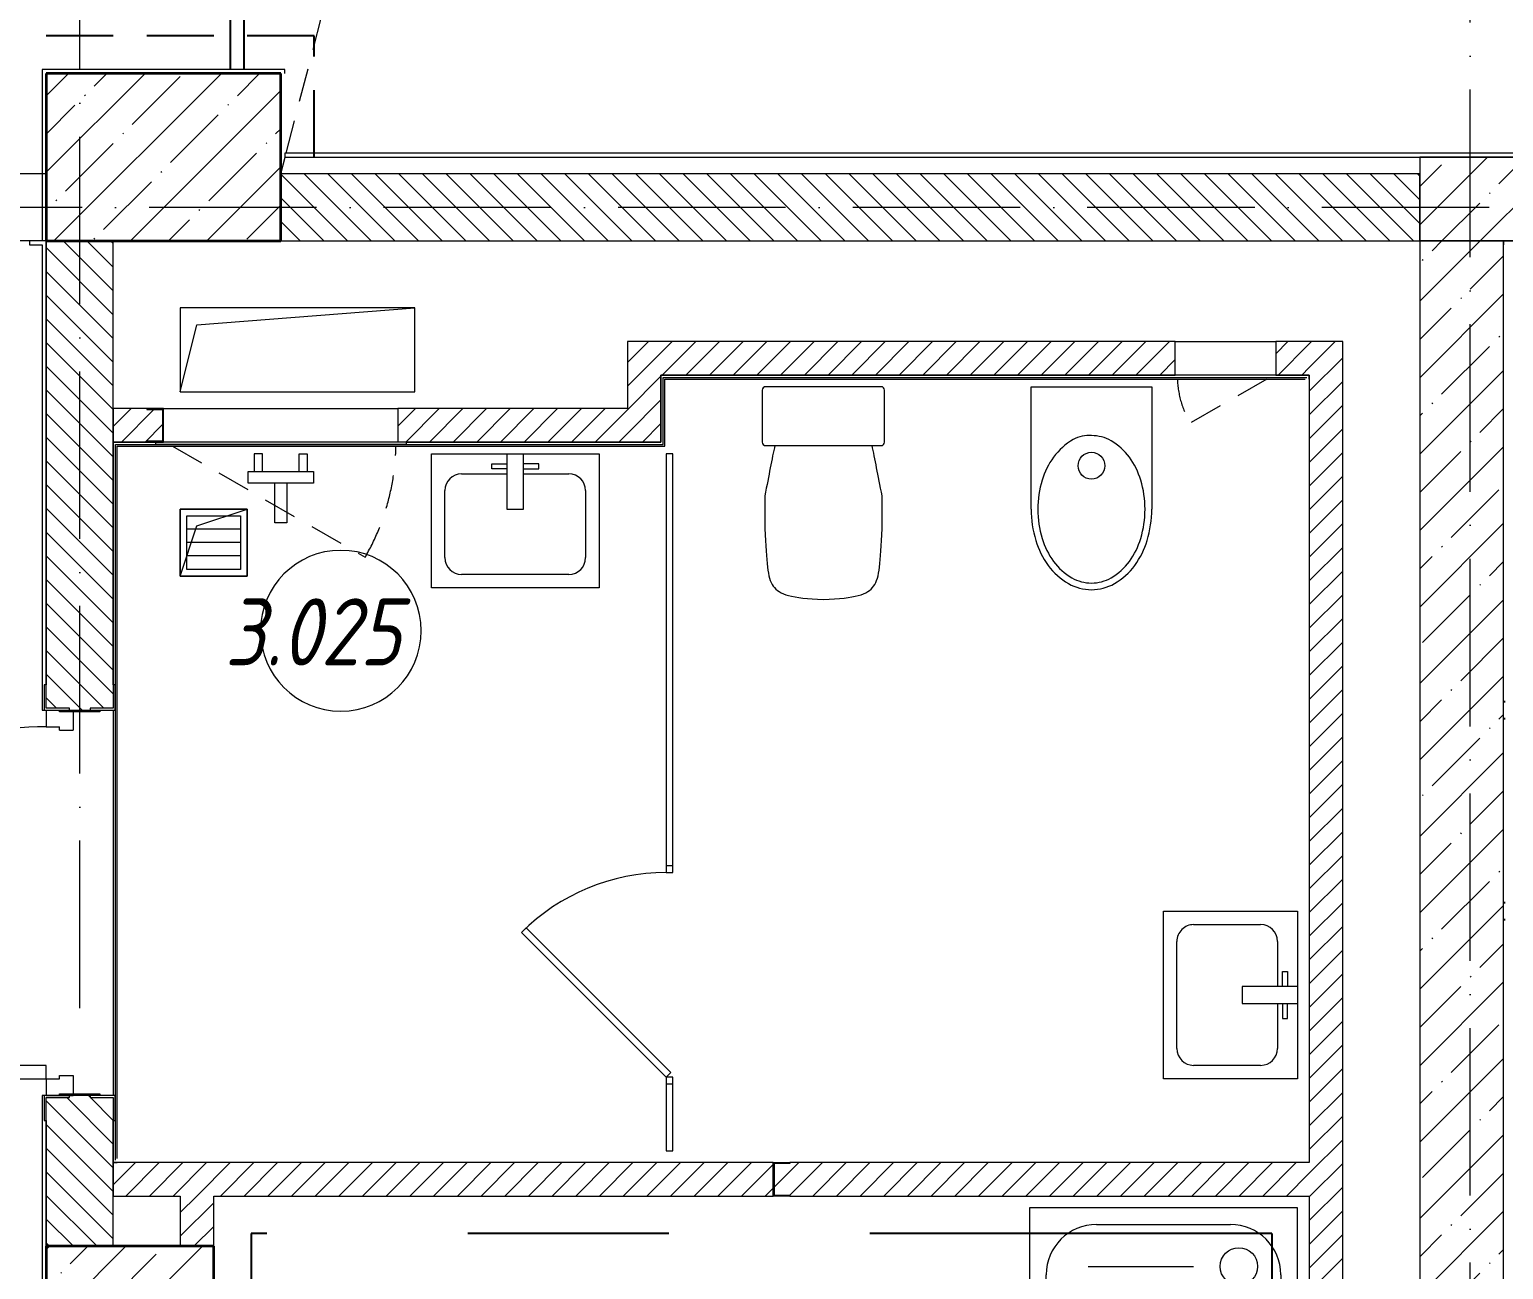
# Model space of a CAD drawing. Header units: millimetres. Extents: x -213536 to 1564669, y -45299 to 942238.
# Drawn here: x 524716 to 529116, y 498833 to 502533 of the extents above; entities that cross this region are included whole.
import ezdxf

# ---------------------------------------------------------------- set-up
doc = ezdxf.new("R2010")
doc.units = ezdxf.units.MM
for name, pattern in [('200_ШТРИХ_ш1п0_6_', [160, 100, -60]), ('50_200_ШТРИХ_1Т_ш5_п1_п1_', [700, 500, -100, 0, -100]), ('ADSK_Осевая', [3000, 1200, -600, 600, -600]), ('Штрих короткий', [300, 150, -150]), ('Штриховая _2 мм - 1 мм_', [300, 200, -100])]:
    doc.linetypes.add(name, pattern=pattern)
for name, color, linetype, lineweight in [('0-1', 7, 'Continuous', 5), ('0-2', 7, 'Continuous', 9), ('3) ЖБ 4м', 3, 'Continuous', 30), ('Каркас_Импост', 7, 'Continuous', 13), ('Линии', 7, 'Continuous', 9), ('Линии-1', 7, '200_ШТРИХ_ш1п0_6_', 9), ('Марки помещений', 7, 'Continuous', 9), ('Несущие колонны', 7, 'Continuous', 9), ('Несущие колонны-1', 7, 'Continuous', 35), ('Обобщенные модели', 7, 'Continuous', 9), ('Общие ребра', 7, 'Continuous', 9), ('Ограждение-1', 7, 'Continuous', 25), ('Окна', 7, 'Continuous', 9), ('Оси-2', 7, '50_200_ШТРИХ_1Т_ш5_п1_п1_', 9), ('Открывание в плане-2', 7, '200_ШТРИХ_ш1п0_6_', 9), ('Открывание-1', 7, 'Continuous', 9), ('Панель', 7, 'Continuous', 13), ('Перемычка-1', 7, 'Штрих короткий', 9), ('Стены-1', 7, 'Continuous', 13), ('Штриховка разреза-1', 7, 'Continuous', 9)]:
    doc.layers.add(name, color=color, linetype=linetype, lineweight=lineweight)
for name, color, linetype, lineweight, true_color in [('Каркас_Импост-2', 7, 'Continuous', 9, 0xaaaaaa), ('Открывание-2', 7, 'Continuous', 9, 0xaaaaaa), ('Панель-1', 7, 'Continuous', 9, 0xaaaaaa), ('Проем-1', 7, 'Continuous', 9, 0xaaaaaa), ('Сантехнические приборы-1', 7, 'Continuous', 9, 0xaaaaaa), ('СТ-1_1', 7, 'Штриховая _2 мм - 1 мм_', 90, 0x888888), ('СТ-8', 7, 'ADSK_Осевая', 90, 0x8080c0), ('Стены-2', 7, 'Continuous', 9, 0xaaaaaa)]:
    doc.layers.add(name, color=color, linetype=linetype, lineweight=lineweight, true_color=true_color)
doc.layers.get('0-2').off()
doc.styles.add('ISOCPEUR_I_6', font='isocpeui.ttf', dxfattribs={"width": 0.85, "height": 3.5})
pattern_1 = [(135, (0, 0), (-35.35534, -35.35534), [])]
pattern_2 = [(45, (0, 0), (-35.35534, 35.35534), [])]
pattern_3 = [(45, (0, 0), (-114.04925, 114.04925), []), (45, (114.05, 0), (-114.04925, 114.04925), [201.612, -40.322, 3.353, -36.97])]

# ---------------------------------------------------------------- blocks, each defined once
blk = doc.blocks.new('Ос 3 эт верх часть')
at = {"layer": 'Оси-2'}
for p, q in [((524866, 499613), (524866, 535177.6)), ((529016, 489952.4), (529016, 535177.6)), ((535374.3, 502002.4), (426847.2, 502002.4))]:
    blk.add_line(p, q, dxfattribs=at)
blk = doc.blocks.new('BSC_Колонна _Прямоугольная - 500х700-V112-АИ2_03_План отделки стен 3-го этажа _Часть 1_')
at = {"layer": 'Несущие колонны'}
h = blk.add_hatch(dxfattribs=at)
h.set_pattern_fill('FP_110', color=256, style=0, pattern_type=2)
h.set_pattern_definition([(315, (-57250, 95950), (114.04925, 114.04925), []), (315, (-57250, 95835.95), (114.04925, 114.04925), [201.613, -40.323, 3.353, -36.97])])
h.paths.add_polyline_path([(-250, -350), (250, -350), (250, 350), (-250, 350)], flags=0)
at = {"layer": 'Несущие колонны-1'}
for p, q in [((250, 350), (-250, 350)), ((-250, 350), (-250, -350)), ((250, -350), (250, 350)), ((-250, -350), (250, -350))]:
    blk.add_line(p, q, dxfattribs=at)
blk = doc.blocks.new('BSC_Колонна _Прямоугольная - 500х500-V146-АИ2_03_План отделки стен 3-го этажа _Часть 1_')
at = {"layer": 'Несущие колонны'}
h = blk.add_hatch(dxfattribs=at)
h.set_pattern_fill('FP_144', color=256, style=0, pattern_type=2)
h.set_pattern_definition([(45, (-95850, -53750), (-114.04925, 114.04925), []), (45, (-95735.95, -53750), (-114.04925, 114.04925), [201.613, -40.323, 3.353, -36.97])])
h.paths.add_polyline_path([(-250, -250), (250, -250), (250, 250), (-250, 250)], flags=0)
at = {"layer": 'Несущие колонны-1'}
for p, q in [((250, 250), (-250, 250)), ((-250, 250), (-250, -250)), ((250, -250), (250, 250)), ((-250, -250), (250, -250))]:
    blk.add_line(p, q, dxfattribs=at)
blk = doc.blocks.new('Дверь_СКБ_1Ст_Внутренняя_ШЕР - СОШ_Д-11_Дв_1150x2100h_с_у МГН и персонала_ КЛГ-28641133-АИ2_03_План отделки стен 3-го этажа _Часть 1_')
at = {"layer": 'Каркас_Импост'}
for p, q in [((-512.5, 100), (-562.5, 100)), ((-562.5, 100), (-562.5, 20)), ((-512.5, 100), (-512.5, 60)), ((587.5, 100), (537.5, 100)), ((537.5, 100), (537.5, 60)), ((587.5, 100), (587.5, 20)), ((-512.5, 60), (-502.5, 60)), ((-502.5, 60), (-502.5, 20)), ((527.5, 60), (537.5, 60)), ((527.5, 60), (527.5, 20)), ((-502.5, 20), (-562.5, 20)), ((587.5, 20), (527.5, 20))]:
    blk.add_line(p, q, dxfattribs=at)
at = {"layer": 'Открывание-1'}
blk.add_arc((-512.5, 100), 1050, 360, 90, dxfattribs=at)
at = {"layer": 'Панель'}
for p, q in [((-512.5, 1150), (-472.5, 1150)), ((-512.5, 1150), (-512.5, 100)), ((-472.5, 100), (-472.5, 1150)), ((-512.5, 100), (-472.5, 100))]:
    blk.add_line(p, q, dxfattribs=at)
blk = doc.blocks.new('DOR_ДУ_распашная__1Ст_Прямоугольная_ШЕР - Вн_650х2100h_Кабинки С_у-19996353-АИ2_03_План отделки стен 3-го этажа _Часть 1_')
at = {"layer": 'Каркас_Импост-2'}
for p, q in [((-305, 10), (-325, 10)), ((-305, -10), (-305, 10)), ((305, 10), (305, -10)), ((325, 10), (305, 10)), ((-325, -10), (-305, -10)), ((305, -10), (325, -10))]:
    blk.add_line(p, q, dxfattribs=at)
at = {"layer": 'Открывание-2'}
blk.add_arc((-305, 10), 610, 360, 45, dxfattribs=at)
at = {"layer": 'Панель-1'}
for p, q in [((126.3, 441.3), (-305, 10)), ((140.5, 427.2), (126.3, 441.3)), ((-290.9, -4.1), (140.5, 427.2)), ((-305, 10), (-290.9, -4.1))]:
    blk.add_line(p, q, dxfattribs=at)
at = {"layer": 'Проем-1'}
for p, q in [((-325, 10), (-325, -10)), ((325, -10), (325, 10))]:
    blk.add_line(p, q, dxfattribs=at)
blk = doc.blocks.new('АИ_2D_Кран настенный для ванны с душем - 2D_Кран настенный для ванны с душем-24839423-АИ2_03_План отделки стен 3-го этажа _Часть 1_')
at = {"layer": 'Сантехнические приборы-1'}
for p, q in [((-54.5, 0), (-79.1, 0)), ((-79.1, 0), (-79.1, -52.5)), ((-54.5, -52.5), (-54.5, 0)), ((54.5, -52.5), (54.5, 0)), ((54.5, 0), (79.1, 0)), ((79.1, 0), (79.1, -52.5)), ((-97.5, -87.5), (-97.5, -52.5)), ((-97.5, -52.5), (97.5, -52.5)), ((97.5, -87.5), (-97.5, -87.5)), ((-18.1, -205.8), (-18.1, -87.5)), ((18.1, -87.5), (18.1, -205.8)), ((97.5, -52.5), (97.5, -87.5)), ((18.1, -205.8), (-18.1, -205.8))]:
    blk.add_line(p, q, dxfattribs=at)
blk = doc.blocks.new('SND_Унитаз_Santek_HEO - Santek HEO_ 365х635х785_ выпуск-прямой_ PN4_5_ Х-резьба НР DN15_ К-гл_кон_ П DN100-17949504-АИ2_03_План отделки стен 3-го этажа _Часть 1_')
at = {"layer": 'Сантехнические приборы-1'}
for p, q in [((-175, 423.4), (-175, 325.6)), ((175, 325.6), (175, 423.4)), ((-182.5, 165.8), (-182.5, 10)), ((172.5, 175.8), (-172.5, 175.8)), ((182.5, 10), (182.5, 165.8)), ((-172.5, 0), (172.5, 0))]:
    blk.add_line(p, q, dxfattribs=at)
for centre, start, end in [((-172.5, 165.8), 90, 180), ((172.5, 165.8), 0, 90), ((-172.5, 10), 180, 270), ((172.5, 10), 270, 0)]:
    blk.add_arc(centre, 10, start, end, dxfattribs=at)
for points, knots in [([(0, 634.5), (-96, 631.3), (-168.1, 609.5), (-169.2, 526.5), (-175, 423.4)], [-0.5440111, -0.5440111, -0.5440111, -0.5440111, -0.2757876, 0, 0, 0, 0]), ([(175, 423.4), (169.2, 526.5), (168.1, 609.5), (96, 631.3), (0, 634.5)], [-0.5440111, -0.5440111, -0.5440111, -0.5440111, -0.2682234, 0, 0, 0, 0])]:
    blk.add_open_spline(points, degree=3, knots=knots, dxfattribs=at)
for points in [[(-175, 325.6), (-163, 263.9), (-153.6, 214.5), (-145, 174.9)], [(145, 174.9), (153.6, 214.5), (163, 263.9), (175, 325.6)]]:
    blk.add_open_spline(points, degree=3, dxfattribs=at)
blk = doc.blocks.new('SND_2D_Раковина1 - 400х300-17910372-АИ2_03_План отделки стен 3-го этажа _Часть 1_')
at = {"layer": 'Сантехнические приборы-1'}
for p, q in [((-250, -220), (-250, 180)), ((-250, 180), (250, 180)), ((-25, 180), (-25, 15)), ((25, 15), (25, 180)), ((250, 180), (250, -220)), ((-70, 150), (-25, 150)), ((-70, 135), (-70, 150)), ((-25, 135), (-70, 135)), ((70, 150), (25, 150)), ((25, 135), (70, 135)), ((70, 135), (70, 150)), ((-160, 120), (-25, 120)), ((25, 120), (160, 120)), ((-210, -130), (-210, 70)), ((210, 70), (210, -130)), ((-25, 15), (25, 15)), ((250, -220), (-250, -220)), ((160, -180), (-160, -180))]:
    blk.add_line(p, q, dxfattribs=at)
for centre, start, end in [((-160, 70), 90, 180), ((160, 70), 0, 90), ((-160, -130), 180, 270), ((160, -130), 270, 0)]:
    blk.add_arc(centre, 50, start, end, dxfattribs=at)
blk = doc.blocks.new('SND_2D_Душ - Прямоугольный 800x800-18405747-АИ2_03_План отделки стен 3-го этажа _Часть 1_')
at = {"layer": 'Сантехнические приборы-1'}
for p, q in [((0, 0), (0, -800)), ((800, 0), (0, 0)), ((800, -350), (800, 0)), ((200, -50), (600, -50)), ((625, -175), (310.9, -175)), ((50, -600), (50, -200)), ((750, -200), (750, -350)), ((546.9, -546.9), (282.8, -282.8)), ((175, -625), (175, -310.9)), ((750, -350), (750, -600)), ((800, -800), (800, -350)), ((350, -750), (200, -750)), ((600, -750), (350, -750)), ((0, -800), (350, -800)), ((350, -800), (800, -800))]:
    blk.add_line(p, q, dxfattribs=at)
blk.add_circle((175, -175), 55.8, dxfattribs=at)
for centre, start, end in [((200, -200), 90, 180), ((600, -200), 360, 90), ((200, -600), 180, 270), ((600, -600), 270, 0)]:
    blk.add_arc(centre, 150, start, end, dxfattribs=at)
blk = doc.blocks.new('SND_2D_Бидэ1 - По умолчанию-20160336-АИ2_03_План отделки стен 3-го этажа _Часть 1_')
at = {"layer": 'Сантехнические приборы-1'}
for p, q in [((-180, 0), (180, 0)), ((-180, -365.7), (-180, 0)), ((180, 0), (180, -365.7))]:
    blk.add_line(p, q, dxfattribs=at)
blk.add_circle((0, -235.7), 40, dxfattribs=at)
for centre, radius, start, end in [((37.9, -320.1), 186.8, 119.6634, 143.9726), ((-8, -239.5), 94, 85.1382, 119.6634), ((0, -263.8), 118, 60.3366, 90), ((-27.9, -312.8), 174.4, 36.0274, 60.3366), ((72, -344.8), 228.9, 143.9726, 163.2353), ((-72, -344.8), 228.9, 16.7647, 36.0274), ((141.5, -365.7), 301.5, 163.2353, 180), ((-141.5, -365.7), 301.5, 360, 16.7647), ((141.5, -365.7), 321.5, 180, 196.7647), ((141.5, -365.7), 301.5, 180, 196.7647), ((-141.5, -365.7), 301.5, 343.2353, 360), ((-141.5, -365.7), 321.5, 343.2353, 360), ((72, -386.7), 248.9, 196.7647, 216.0274), ((72, -386.7), 228.9, 196.7647, 216.0274), ((-72, -386.7), 228.9, 323.9726, 343.2353), ((-72, -386.7), 248.9, 323.9726, 343.2353), ((27.9, -418.7), 174.4, 216.0274, 240.3366), ((-27.9, -418.7), 174.4, 299.6634, 323.9726), ((27.9, -418.7), 194.4, 216.0274, 240.3366), ((0, -467.7), 118, 240.3366, 270), ((0, -467.7), 118, 270, 299.6634), ((-27.9, -418.7), 194.4, 299.6634, 323.9726), ((0, -467.7), 138, 240.3366, 270), ((0, -467.7), 138, 270, 299.6634)]:
    blk.add_arc(centre, radius, start, end, dxfattribs=at)
blk = doc.blocks.new('154_Стойка_СКБ_Уголок - СМ-2180_200-28268025-АИ2_03_План отделки стен 3-го этажа _Часть 1_')
at = {"layer": 'Обобщенные модели'}
for p, q in [((125, 156), (125, 81)), ((200, 156), (125, 156)), ((131, 81), (131, 150)), ((131, 150), (200, 150)), ((200, 150), (200, 156)), ((125, 81), (131, 81)), ((131, 19), (125, 19)), ((125, 19), (125, -56)), ((131, -50), (131, 19)), ((125, -56), (200, -56)), ((200, -50), (131, -50)), ((200, -56), (200, -50))]:
    blk.add_line(p, q, dxfattribs=at)
blk = doc.blocks.new('Стойка_Влож_Полоса боковая - Полоса-28213942-АИ2_03_План отделки стен 3-го этажа _Часть 1_')
at = {"layer": 'Обобщенные модели'}
for p, q in [((-5, 60), (0, 60)), ((-5, -60), (-5, 60)), ((0, 31), (0, -31)), ((0, -60), (-5, -60))]:
    blk.add_line(p, q, dxfattribs=at)
blk = doc.blocks.new('154_Фахверк_СКБ_Швеллер - Тип_100_3960-28336563-АИ2_03_План отделки стен 3-го этажа _Часть 1_')
at = {"layer": 'Обобщенные модели'}
for p, q in [((125, 50), (175, 50)), ((125, -50), (125, 50)), ((128, 47), (128, -47)), ((175, 47), (128, 47)), ((175, 50), (175, 47)), ((175, -50), (125, -50)), ((128, -47), (175, -47)), ((175, -47), (175, -50))]:
    blk.add_line(p, q, dxfattribs=at)
blk = doc.blocks.new('AR_Отверстие Ниша - Лючок-32405746-АИ2_03_План отделки стен 3-го этажа _Часть 1_')
at = {"layer": 'Окна'}
for p, q in [((-350, 50), (350, 50)), ((-350, -50), (-350, 50)), ((350, -50), (-350, -50))]:
    blk.add_line(p, q, dxfattribs=at)
blk = doc.blocks.new('Л_Общий_Лючок - Лючок-29684109-АИ2_03_План отделки стен 3-го этажа _Часть 1_')
at = {"layer": 'Окна'}
for p, q in [((-24, 0), (-24, -6)), ((724, 0), (700, 0)), ((724, 0), (724, -6)), ((-24, -6), (724, -6))]:
    blk.add_line(p, q, dxfattribs=at)
at = {"layer": 'Открывание в плане-2'}
blk.add_line((26.8, -12), (601.8, -344), dxfattribs=at)
blk.add_arc((6, 0), 688, 330, 358.9978, dxfattribs=at)
blk = doc.blocks.new('AR_Отверстие Ниша - Лючок-32405226-АИ2_03_План отделки стен 3-го этажа _Часть 1_')
at = {"layer": 'Окна'}
for p, q in [((-150, 50), (150, 50)), ((-150, -50), (-150, 50)), ((150, 50), (150, -50)), ((150, -50), (-150, -50))]:
    blk.add_line(p, q, dxfattribs=at)
blk = doc.blocks.new('Л_Общий_Лючок - Лючок-29743186-АИ2_03_План отделки стен 3-го этажа _Часть 1_')
at = {"layer": 'Открывание в плане-2'}
blk.add_line((273.2, -12), (44.6, -144), dxfattribs=at)
blk.add_arc((294, 0), 288, 182.3995, 210, dxfattribs=at)
blk = doc.blocks.new('154_Фахверк_СКБ_Швеллер - Тип_100_3960_зеркало-29806508-АИ2_03_План отделки стен 3-го этажа _Часть 1_')
at = {"layer": 'Обобщенные модели'}
for p, q in [((175, 50), (125, 50)), ((125, 50), (125, -50)), ((128, 47), (175, 47)), ((128, -47), (128, 47)), ((175, 47), (175, 50)), ((125, -50), (175, -50)), ((175, -47), (128, -47)), ((175, -50), (175, -47))]:
    blk.add_line(p, q, dxfattribs=at)
blk = doc.blocks.new('AR_Отверстие прямоугольное _в плите_ - AR_Отверстие прямоугольное _в плите_-30459207-АИ2_03_План отделки стен 3-го этажа _Часть 1_')
at = {"layer": 'Обобщенные модели'}
for p, q in [((100, 100), (-100, 100)), ((-100, 100), (-100, -100)), ((-50, 50), (100, 100)), ((100, -100), (100, 100)), ((-100, -100), (-50, 50)), ((-100, -100), (100, -100))]:
    blk.add_line(p, q, dxfattribs=at)
blk = doc.blocks.new('AR_Отверстие прямоугольное _в плите_ - AR_Отверстие прямоугольное _в плите_-30459221-АИ2_03_План отделки стен 3-го этажа _Часть 1_')
at = {"layer": 'Обобщенные модели'}
for p, q in [((350, 125), (-350, 125)), ((-350, 125), (-350, -125)), ((-300, 75), (350, 125)), ((350, -125), (350, 125)), ((-350, -125), (-300, 75)), ((-350, -125), (350, -125))]:
    blk.add_line(p, q, dxfattribs=at)
blk = doc.blocks.new('Ограждение 29 - Ограждение 2-32669097-АИ2_03_План отделки стен 3-го этажа _Часть 1_')
at = {"layer": 'Ограждение-1'}
for p, q in [((11025, 52931), (11025, 52926)), ((11025, 52931), (11025, 52926)), ((11075, 52926), (11075, 52931)), ((11075, 52926), (11075, 52931)), ((11624.8, 52931), (11624.8, 52926)), ((11624.8, 52931), (11624.8, 52926)), ((11674.8, 52926), (11674.8, 52931)), ((11674.8, 52926), (11674.8, 52931))]:
    blk.add_line(p, q, dxfattribs=at)
blk = doc.blocks.new('О_Элемент ограждения_Тетива_Труба_ГОСТ 8645-68 - О_Тетива_Труба_ГОСТ 8645-68-34952696-АИ2_03_План отделки стен 3-го этажа _Часть 1_')
at = {"layer": 'Ограждение-1'}
for p, q in [((0, -20), (0, 20)), ((0, 20), (153, 20)), ((153, -20), (0, -20))]:
    blk.add_line(p, q, dxfattribs=at)
blk = doc.blocks.new('Проем_Дверь_Прямоугольный - 4000х2800h_витражные проемы-35293678-АИ2_03_План отделки стен 3-го этажа _Часть 1_')
at = {"layer": 'Перемычка-1'}
for p, q in [((2000, 100), (-2000, 100)), ((2000, -100), (-2000, -100))]:
    blk.add_line(p, q, dxfattribs=at)
blk = doc.blocks.new('0125-Р-ОО-Ш2-АР-о_23_10_2024_rvt-1-АИ2_03_План отделки стен 3-го этажа _Часть 1_')
at = {"layer": 'Штриховка разреза-1'}
h = blk.add_hatch(dxfattribs=at)
h.set_pattern_fill('FP_2', color=256, style=0, pattern_type=2)
h.set_pattern_definition(pattern_3)
h.paths.add_polyline_path([(103100, 57000), (103100, 57250), (99700, 57250), (99700, 57000), (102988.1, 57000)], flags=0)
h = blk.add_hatch(dxfattribs=at)
h.set_pattern_fill('FP_1', color=256, style=0, pattern_type=2)
h.set_pattern_definition(pattern_1)
h.paths.add_polyline_path([(99700, 57000), (99700, 57200), (96300, 57200), (96300, 57000), (99219.4, 57000)], flags=0)
h = blk.add_hatch(dxfattribs=at)
h.set_pattern_fill('FP_1', color=256, style=0, pattern_type=2)
h.set_pattern_definition(pattern_1)
h.paths.add_polyline_path([(95800, 54000), (95800, 54444), (95731, 54444), (95731, 54450), (95669, 54450), (95669, 54444), (95600, 54444), (95600, 54000), (95760, 54000)], flags=0)
h.paths.add_polyline_path([(95731, 55600), (95731, 55606), (95800, 55606), (95800, 57000), (95600, 57000), (95600, 55606), (95669, 55606), (95669, 55600)], flags=0)
h = blk.add_hatch(dxfattribs=at)
h.set_pattern_fill('FP_2', color=256, style=0, pattern_type=2)
h.set_pattern_definition(pattern_3)
h.paths.add_polyline_path([(99950, 51800), (99950, 57000), (99700, 57000), (99700, 51800), (99926, 51800)], flags=0)
h = blk.add_hatch(dxfattribs=at)
h.set_pattern_fill('FP_38', color=256, style=0, pattern_type=2)
h.set_pattern_definition(pattern_2)
h.paths.add_polyline_path([(98041.7, 56600), (98970, 56600), (98970, 56700), (97335, 56700), (97335.1, 56600), (97806.1, 56600)], flags=0)
h.paths.add_polyline_path([(99370, 56600), (99370, 56700), (99270, 56700), (99270, 56600)], flags=0)
h = blk.add_hatch(dxfattribs=at)
h.set_pattern_fill('FP_38', color=256, style=0, pattern_type=2)
h.set_pattern_definition(pattern_2)
h.paths.add_polyline_path([(99370, 52000), (99470, 52000), (99470, 52600), (99370, 52600), (99370, 52371.4)], flags=0)
h.paths.add_polyline_path([(99370, 53100), (99470, 53100), (99470, 56700), (99370, 56700), (99370, 53124)], flags=0)
h = blk.add_hatch(dxfattribs=at)
h.set_pattern_fill('FP_38', color=256, style=0, pattern_type=2)
h.set_pattern_definition(pattern_2)
h.paths.add_polyline_path([(97335.1, 56400), (97435, 56400), (97435, 56600), (97335, 56600), (97335, 56400)], flags=0)
h = blk.add_hatch(dxfattribs=at)
h.set_pattern_fill('FP_38', color=256, style=0, pattern_type=2)
h.set_pattern_definition(pattern_2)
h.paths.add_polyline_path([(96650, 56400), (97335, 56400), (97335, 56500), (96650, 56500), (96650, 56401)], flags=0)
h.paths.add_polyline_path([(95900, 56400), (95900, 56403), (95947, 56403), (95947, 56497), (95900, 56497), (95900, 56500), (95800, 56500), (95800, 56400)], flags=0)
h = blk.add_hatch(dxfattribs=at)
h.set_pattern_fill('FP_38', color=256, style=0, pattern_type=2)
h.set_pattern_definition(pattern_2)
h.paths.add_polyline_path([(97335.1, 54150), (97770, 54150), (97770, 54250), (95800, 54250), (95800, 54150), (96100, 54150)], flags=0)
h.paths.add_polyline_path([(99370, 54150), (99370, 54250), (97820, 54250), (97820, 54247), (97773, 54247), (97773, 54153), (97820, 54153), (97820, 54150), (99219.4, 54150)], flags=0)
h = blk.add_hatch(dxfattribs=at)
h.set_pattern_fill('FP_38', color=256, style=0, pattern_type=2)
h.set_pattern_definition(pattern_2)
h.paths.add_polyline_path([(96100, 54000), (96100, 54150), (96000, 54150), (96000, 54000)], flags=0)
at = {"layer": 'Линии'}
for p, q in [((96000, 56200), (96200, 56200)), ((96000, 56000), (96000, 56200)), ((96200, 56200), (96200, 56000)), ((96020, 56180), (96180, 56180)), ((96020, 56020), (96020, 56180)), ((96180, 56180), (96180, 56020)), ((96180, 56140), (96020, 56140)), ((96180, 56100), (96020, 56100)), ((96180, 56060), (96020, 56060)), ((96180, 56020), (96020, 56020)), ((96200, 56000), (96000, 56000))]:
    blk.add_line(p, q, dxfattribs=at)
at = {"layer": 'Линии-1'}
for p, q in [((96316.1, 57262), (103096.9, 83338)), ((96300, 57200), (96313, 57250))]:
    blk.add_line(p, q, dxfattribs=at)
at = {"layer": 'Стены-1'}
for p, q in [((103100, 57250), (99700, 57250)), ((99700, 57250), (99700, 57000)), ((99700, 57200), (96300, 57200)), ((99700, 57000), (99700, 57200)), ((95600, 57000), (95600, 55675)), ((95800, 55675), (95800, 57000)), ((96300, 57000), (99700, 57000)), ((99700, 57000), (99700, 51800)), ((99950, 57000), (99700, 57000)), ((99700, 57000), (103100, 57000)), ((99950, 51800), (99950, 57000)), ((98970, 56700), (97335, 56700)), ((97335, 56700), (97335, 56600)), ((99370, 56700), (99270, 56700)), ((99470, 56700), (99370, 56700)), ((99470, 53100), (99470, 56700)), ((97335, 56600), (97335, 56500)), ((97435, 56600), (98970, 56600)), ((97435, 56400), (97435, 56600)), ((99270, 56600), (99370, 56600)), ((99370, 56600), (99370, 54250)), ((95900, 56500), (95800, 56500)), ((95800, 56500), (95800, 56400)), ((97335, 56500), (96650, 56500)), ((95800, 56400), (95900, 56400)), ((96674, 56400), (97335, 56400)), ((97335, 56400), (97435, 56400)), ((95600, 54375), (95600, 54000)), ((95800, 54000), (95800, 54375)), ((97770, 54250), (95800, 54250)), ((95800, 54250), (95800, 54150)), ((99370, 54250), (97820, 54250)), ((95800, 54150), (96000, 54150)), ((96000, 54150), (96000, 54000)), ((96100, 54150), (97770, 54150)), ((96100, 54000), (96100, 54150)), ((97820, 54150), (99370, 54150)), ((99370, 54150), (99370, 53124))]:
    blk.add_line(p, q, dxfattribs=at)
at = {"layer": 'Стены-2'}
for p, q in [((97450, 56365), (97450, 55135)), ((97470, 56365), (97450, 56365)), ((97470, 55135), (97470, 56365)), ((97450, 54485), (97450, 54285)), ((97470, 54285), (97470, 54485)), ((97450, 54285), (97470, 54285))]:
    blk.add_line(p, q, dxfattribs=at)
at = {"layer": '0-2'}
for name, p, rotation in [('О_Элемент ограждения_Тетива_Труба_ГОСТ 8645-68 - О_Тетива_Труба_ГОСТ 8645-68-34952696-АИ2_03_План отделки стен 3-го этажа _Часть 1_', (96170, 57665), 269.9999999999996), ('BSC_Колонна _Прямоугольная - 500х700-V112-АИ2_03_План отделки стен 3-го этажа _Часть 1_', (95950, 57250), 89.9999999999999), ('AR_Отверстие Ниша - Лючок-32405226-АИ2_03_План отделки стен 3-го этажа _Часть 1_', (99120, 56650), 180), ('SND_Унитаз_Santek_HEO - Santek HEO_ 365х635х785_ выпуск-прямой_ PN4_5_ Х-резьба НР DN15_ К-гл_кон_ П DN100-17949504-АИ2_03_План отделки стен 3-го этажа _Часть 1_', (97920, 56565), 180), ('154_Фахверк_СКБ_Швеллер - Тип_100_3960_зеркало-29806508-АИ2_03_План отделки стен 3-го этажа _Часть 1_', (96075, 56450), 180), ('AR_Отверстие Ниша - Лючок-32405746-АИ2_03_План отделки стен 3-го этажа _Часть 1_', (96300, 56450), 180), ('Ограждение 29 - Ограждение 2-32669097-АИ2_03_План отделки стен 3-го этажа _Часть 1_', (152881, 43950), 89.99999999999993), ('154_Стойка_СКБ_Уголок - СМ-2180_200-28268025-АИ2_03_План отделки стен 3-го этажа _Часть 1_', (95750, 55475), 89.9999999999999), ('Дверь_СКБ_1Ст_Внутренняя_ШЕР - СОШ_Д-11_Дв_1150x2100h_с_у МГН и персонала_ КЛГ-28641133-АИ2_03_План отделки стен 3-го этажа _Часть 1_', (95700, 55012.5), 89.9999999999999), ('Стойка_Влож_Полоса боковая - Полоса-28213942-АИ2_03_План отделки стен 3-го этажа _Часть 1_', (95700, 55600), 89.99999999999991), ('DOR_ДУ_распашная__1Ст_Прямоугольная_ШЕР - Вн_650х2100h_Кабинки С_у-19996353-АИ2_03_План отделки стен 3-го этажа _Часть 1_', (97460, 54810), 90), ('SND_2D_Раковина1 - 400х300-17910372-АИ2_03_План отделки стен 3-го этажа _Часть 1_', (99155, 54750), 269.9999999999998), ('154_Стойка_СКБ_Уголок - СМ-2180_200-28268025-АИ2_03_План отделки стен 3-го этажа _Часть 1_', (95650, 54575), 269.9999999999999), ('Стойка_Влож_Полоса боковая - Полоса-28213942-АИ2_03_План отделки стен 3-го этажа _Часть 1_', (95700, 54450), 269.9999999999999), ('SND_2D_Душ - Прямоугольный 800x800-18405747-АИ2_03_План отделки стен 3-го этажа _Часть 1_', (99335, 54115), 270.0000000000001)]:
    blk.add_blockref(name, p, dxfattribs=dict(at, rotation=rotation))
for name, p in [('Проем_Дверь_Прямоугольный - 4000х2800h_витражные проемы-35293678-АИ2_03_План отделки стен 3-го этажа _Часть 1_', (93600, 57100)), ('AR_Отверстие прямоугольное _в плите_ - AR_Отверстие прямоугольное _в плите_-30459221-АИ2_03_План отделки стен 3-го этажа _Часть 1_', (96350, 56675)), ('Л_Общий_Лючок - Лючок-29743186-АИ2_03_План отделки стен 3-го этажа _Часть 1_', (98970, 56600)), ('SND_2D_Бидэ1 - По умолчанию-20160336-АИ2_03_План отделки стен 3-го этажа _Часть 1_', (98720, 56565)), ('Л_Общий_Лючок - Лючок-29684109-АИ2_03_План отделки стен 3-го этажа _Часть 1_', (95950, 56400)), ('АИ_2D_Кран настенный для ванны с душем - 2D_Кран настенный для ванны с душем-24839423-АИ2_03_План отделки стен 3-го этажа _Часть 1_', (96300, 56365)), ('SND_2D_Раковина1 - 400х300-17910372-АИ2_03_План отделки стен 3-го этажа _Часть 1_', (97000, 56185)), ('AR_Отверстие прямоугольное _в плите_ - AR_Отверстие прямоугольное _в плите_-30459207-АИ2_03_План отделки стен 3-го этажа _Часть 1_', (96100, 56100)), ('154_Фахверк_СКБ_Швеллер - Тип_100_3960-28336563-АИ2_03_План отделки стен 3-го этажа _Часть 1_', (97645, 54200)), ('BSC_Колонна _Прямоугольная - 500х500-V146-АИ2_03_План отделки стен 3-го этажа _Часть 1_', (95850, 53750))]:
    blk.add_blockref(name, p, dxfattribs=at)
blk = doc.blocks.new('AI_Марка_Помещение_х1__Общий_E___ISO-2_1K_ - Номер-16210215-АИ2_03_План отделки стен 3-го этажа _Часть 1_')
at = {"layer": 'Марки помещений'}
for start, end in [(360, 180), (180, 360)]:
    blk.add_arc((0.039, 0.312), 2.4, start, end, dxfattribs=at)
blk = doc.blocks.new('3этВверх')
at = {"layer": 'Общие ребра'}
for p, q in [((526608, 501295.4), (526608, 501495.4)), ((526608, 501495.4), (528529, 501495.4)), ((524973, 501295.4), (526608, 501295.4)), ((524973, 499159.4), (524973, 501295.4))]:
    blk.add_line(p, q, dxfattribs=at)
at = {"layer": 'СТ-1_1', "lineweight": 25}
for p, q in [((525566, 502514.4), (524654, 502514.4)), ((525566, 502152.4), (525566, 502514.4))]:
    blk.add_line(p, q, dxfattribs=at)
at = {"layer": 'СТ-8', "lineweight": 25}
for p, q in [((528424, 498940.4), (525378, 498940.4)), ((525378, 498940.4), (525378, 498290.4)), ((528424, 498940.4), (528424, 497014.4))]:
    blk.add_line(p, q, dxfattribs=at)
at = {"layer": 'Стены-1'}
for p, q in [((524754, 502414.4), (524754, 501902.4)), ((525478, 502414.4), (524754, 502414.4)), ((525478, 502402.4), (525478, 502414.4)), ((532254, 502164.4), (525478, 502164.4)), ((525478, 502164.4), (525478, 502152.4)), ((525478, 502152.4), (532266, 502152.4)), ((524754, 501902.4), (524716, 501902.4)), ((524716, 501902.4), (524716, 501890.4)), ((524716, 501890.4), (524754, 501890.4)), ((524754, 501890.4), (524754, 500502.4)), ((524766, 500577.4), (524766, 501902.4)), ((532266, 501902.4), (529116, 501902.4)), ((529116, 501902.4), (529116, 501890.4)), ((526601, 501502.4), (526601, 501302.4)), ((528136, 501502.4), (526601, 501502.4)), ((526613, 501290.4), (526613, 501490.4)), ((526613, 501490.4), (528524, 501490.4)), ((528536, 501502.4), (528436, 501502.4)), ((528536, 501490.4), (528536, 501502.4)), ((525066, 501302.4), (524966, 501302.4)), ((524966, 501302.4), (524966, 500577.4)), ((526601, 501302.4), (525840, 501302.4)), ((524978, 501290.4), (526613, 501290.4)), ((524978, 499164.4), (524978, 501290.4)), ((524754, 500502.4), (524760, 500502.4)), ((524966, 500502.4), (524966, 499352.4)), ((524754, 499352.4), (524754, 498102.4)), ((524760, 499352.4), (524754, 499352.4)), ((524766, 498902.4), (524766, 499277.4)), ((524966, 499277.4), (524966, 499152.4)), ((524966, 499152.4), (524978, 499152.4))]:
    blk.add_line(p, q, dxfattribs=at)
at = {"layer": '0-1'}
blk.add_blockref('0125-Р-ОО-Ш2-АР-о_23_10_2024_rvt-1-АИ2_03_План отделки стен 3-го этажа _Часть 1_', (429166, 444902.4), dxfattribs=at)
at = {"layer": 'Марки помещений', "xscale": 99.99999999999993, "yscale": 99.99999999999993, "zscale": 99.99999999999993}
blk.add_blockref('AI_Марка_Помещение_х1__Общий_E___ISO-2_1K_ - Номер-16210215-АИ2_03_План отделки стен 3-го этажа _Часть 1_', (525641.5, 500708), dxfattribs=at)
at = {"layer": 'Марки помещений', "insert": (525298.8, 500835.8), "char_height": 200, "width": 785.654, "attachment_point": 1, "style": 'ISOCPEUR_I_6'}
blk.add_mtext('3.025', dxfattribs=at)

msp = doc.modelspace()

# ---------------------------------------------------------------- block references
at = {"color": 5, "lineweight": 30}
msp.add_blockref('Ос 3 эт верх часть', (0, 0), dxfattribs=at)
at = {"layer": '3) ЖБ 4м'}
msp.add_blockref('3этВверх', (0, 0), dxfattribs=at)

doc.saveas('drawing.dxf')
